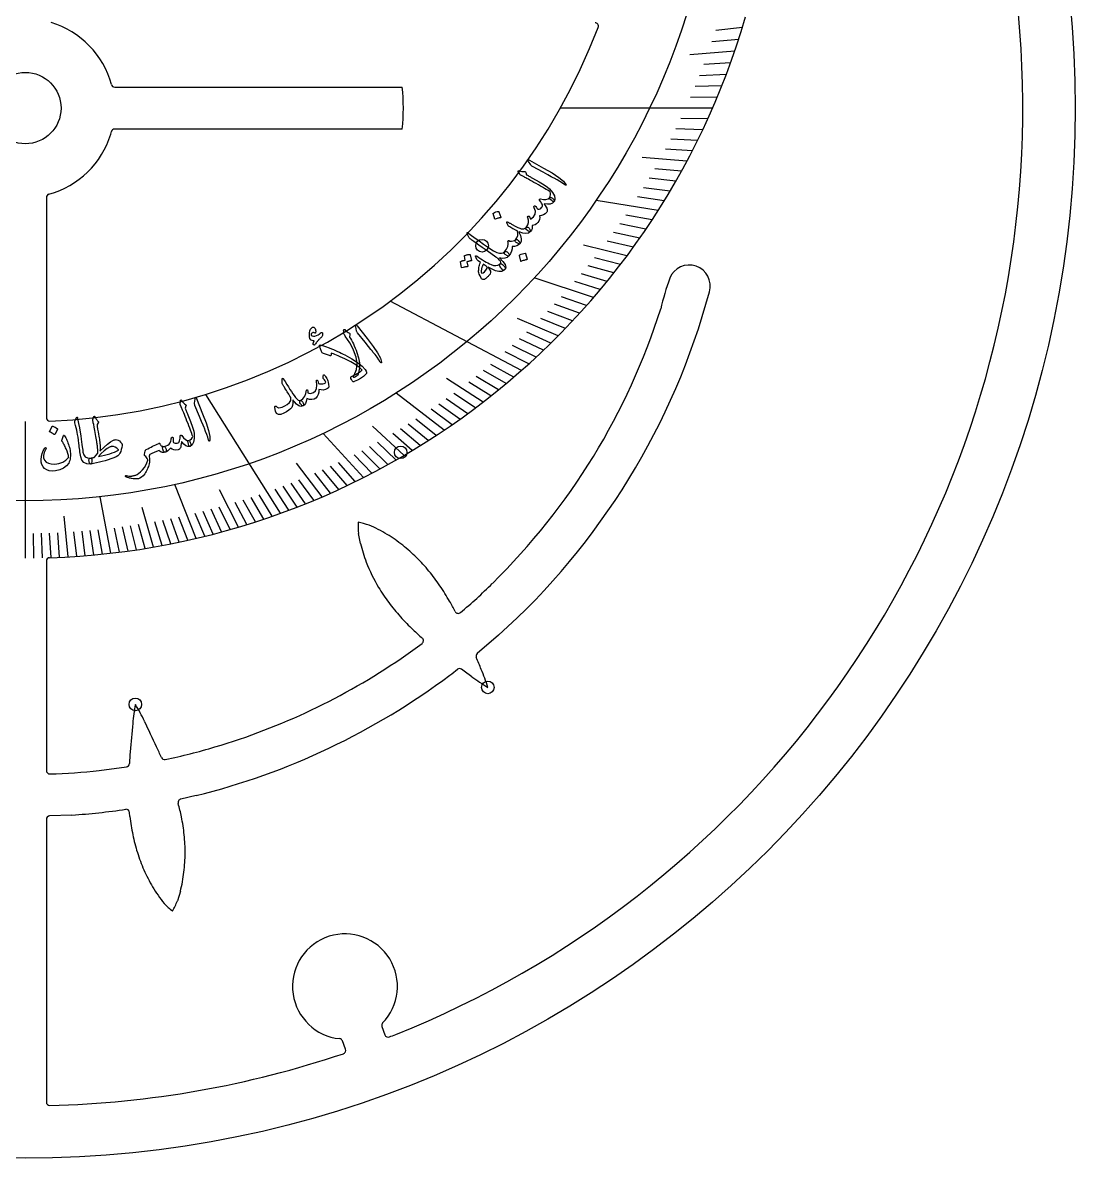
# Model space of a CAD drawing. Header units: millimetres. Extents: x -76 to 76, y -76 to 76.
# Drawn here: x -0.2 to 76.5, y -76.5 to 6.2 of the extents above; entities that cross this region are included whole.
import ezdxf

# ---------------------------------------------------------------- set-up
doc = ezdxf.new("R2010")
doc.units = ezdxf.units.MM
for name, color, linetype in [('CUT_INNER', 6, 'Continuous'), ('CUT_OUTER', 1, 'Continuous'), ('ENGRAVE', 7, 'Continuous'), ('ENGRAVE_FINE', 8, 'Continuous'), ('TEXT', 5, 'Continuous')]:
    doc.layers.add(name, color=color, linetype=linetype)

msp = doc.modelspace()

# ---------------------------------------------------------------- linework, layer by layer
at = {"layer": 'CUT_INNER'}
for points in [[(6.513, 1.53), (27.461, 1.53), (27.466, 1.53)], [(27.466, -1.53), (27.461, -1.53), (6.513, -1.53)], [(1.53, -6.513), (1.53, -22.548)], [(24.415, -31.72), (24.271, -30.998), (24.271, -30.993)], [(1.53, -33), (1.53, -48.252)], [(34.471, -38.405), (32.924, -39.734)], [(27.377, -40.09), (28.902, -38.998)], [(32.532, -41.421), (31.975, -41.014), (31.785, -40.874)], [(5.38, -48.247), (7.363, -47.981)], [(12.435, -50.085), (11.322, -50.336)], [(1.53, -51.816), (1.53, -72.403)], [(3.397, -51.494), (1.769, -51.566)], [(7.624, -51.615), (7.596, -51.301)], [(11.297, -57.046), (11.085, -57.751), (11.083, -57.756)], [(25.977, -66.898), (26.201, -67.513)], [(26.239, -66.41), (26.027, -66.644)], [(23.326, -68.56), (23.102, -67.946)]]:
    msp.add_lwpolyline(points, dxfattribs=at)
msp.add_circle((0, 0), 2.6, dxfattribs=at)
for centre, radius, start, end in [((0, 0), 72.675, 291.79733, 58.86626), ((0, 21.86), 54.639, 271.85753, 343.82911), ((0.001, 21.859), 44.693, 272.29438, 339.04999), ((0, 0.001), 6.502, 15.29992, 73.11322), ((41.506, 5.968), 0.25, 339.09585, 88.92619), ((6.513, 1.78), 0.25, 194.76562, 270), ((11.929, 0), 15.613, 354.37716, 5.62284), ((6.513, -1.78), 0.25, 90, 165.23438), ((0.001, 0), 6.502, 285.29992, 343.11322), ((2.478, -0.719), 3.923, 342.64907, 345.27467), ((1.78, -6.513), 0.25, 104.76562, 180), ((48.37, -12.961), 1.53, 343.84637, 158.33087), ((69.81, -20.357), 24.208, 160.80091, 166.30862), ((0, 0), 51.605, 311.90984, 344.96602), ((0, 0), 48.546, 314.49807, 342.46417), ((1.78, -22.548), 0.25, 180, 272.28516), ((34.047, -30.302), 9.801, 179.20504, 184.04236), ((22.431, -38.342), 8.375, 71.81685, 77.47813), ((21.385, -39.135), 9.485, 58.42188, 67.30335), ((20.278, -41.021), 11.672, 51.80342, 58.63863), ((35.151, -29.091), 11.053, 193.75877, 201.13998), ((20.016, -41.358), 12.098, 45.40304, 51.81332), ((1.78, -33), 0.25, 91.93471, 180), ((36.012, -28.77), 11.972, 201.08743, 210.86971), ((19.511, -41.864), 12.813, 39.41702, 45.38429), ((18.228, -42.911), 14.469, 34.12669, 39.39669), ((8.904, -9.473), 35.549, 309.89356, 314.96294), ((36.731, -28.344), 12.808, 210.85537, 216.82788), ((15.592, -44.693), 17.65, 29.77039, 34.11373), ((38.049, -27.35), 14.459, 216.84828, 222.12539), ((18.052, -43.426), 14.887, 26.97788, 30.23924), ((40.403, -25.216), 17.636, 222.13844, 226.48898), ((31.541, -36.558), 0.25, 207.30251, 310.67797), ((39.072, -26.781), 15.585, 226.07607, 229.35549), ((28.756, -38.795), 0.25, 305.59322, 48.96868), ((0, 0), 48.546, 286.53197, 304.32858), ((33.087, -39.923), 0.25, 130.67797, 202.67056), ((-63.052, -80.214), 103.991, 22.22161, 22.73808), ((0.001, -0.001), 51.604, 283.9435, 306.82551), ((21.676, -28.898), 15.482, 306.71283, 309.30155), ((31.637, -41.075), 0.25, 53.45973, 128.13559), ((22.525, -45.534), 11.657, 16.62268, 23.49808), ((39.583, -32.142), 11.654, 232.76876, 239.65268), ((19.444, -45.731), 11.657, 168.6563, 175.53207), ((-1.902, -49.56), 11.655, 24.80276, 31.68626), ((100.33, -54.166), 92.978, 174.23312, 175.50808), ((-70.137, -83.355), 87.796, 24.79226, 26.14252), ((36.163, -49.238), 28.622, 175.28297, 177.0147), ((-15.758, -58.386), 27.959, 23.34093, 25.07018), ((1.701, -6.234), 42.085, 281.64719, 286.72714), ((7.33, -47.733), 0.25, 277.62712, 356.84001), ((10.142, -47.209), 0.25, 203.49897, 282.71186), ((1.78, -48.252), 0.25, 180, 272.54237), ((0.705, -7.912), 40.604, 271.53283, 276.61115), ((11.377, -50.58), 0.25, 102.71186, 195.26726), ((0.61, -6.911), 44.67, 273.57691, 278.63128), ((7.347, -51.323), 0.25, 5.07173, 97.62712), ((-0.37, -53.959), 11.973, 11.24504, 16.06365), ((1.78, -51.816), 0.25, 92.54237, 180), ((22.009, -50.062), 14.469, 186.16059, 191.43059), ((-1.836, -54.339), 13.485, 5.95613, 11.6145), ((20.385, -50.386), 12.813, 191.45092, 197.41819), ((-0.723, -54.218), 12.365, 359.7152, 5.93477), ((19.702, -50.596), 12.098, 197.43694, 203.84722), ((-0.27, -54.218), 11.913, 353.11309, 359.70516), ((19.313, -50.771), 11.672, 203.83732, 210.67253), ((0.582, -54.333), 11.053, 345.79267, 353.17388), ((17.45, -51.917), 9.485, 210.45577, 219.33725), ((2.125, -53.781), 9.801, 331.23893, 336.07626), ((16.154, -52.127), 8.375, 223.85075, 229.51203), ((23.287, -63.979), 3.825, 320.53205, 264.25984), ((26.212, -66.812), 0.25, 137.8125, 200), ((22.867, -68.032), 0.25, 20, 81.5625), ((26.436, -67.428), 0.25, 200, 291.26953), ((11.726, -29.584), 40.852, 291.24124, 291.93441), ((23.091, -68.645), 0.25, 288.45703, 20), ((0.001, -0.006), 72.668, 271.40849, 288.59234), ((1.78, -72.403), 0.25, 180, 271.58203)]:
    msp.add_arc(centre, radius, start, end, dxfattribs=at)
at = {"layer": 'CUT_OUTER'}
msp.add_circle((0, 0), 76.5, dxfattribs=at)
at = {"layer": 'ENGRAVE'}
for points in [[(50.076, 0), (38.984, 0)], [(46.112, -7.452), (41.589, -6.721)], [(41.392, -13.807), (37.079, -12.369)], [(36.138, -19.122), (26.586, -14.067)], [(18.595, -29.518), (13.14, -20.859)], [(30.513, -23.465), (27.006, -20.768)], [(0, -32.779), (0, -22.834)], [(24.637, -26.909), (21.698, -23.699)], [(12.447, -31.343), (10.887, -27.414)], [(6.238, -32.422), (5.446, -28.308)]]:
    msp.add_lwpolyline(points, dxfattribs=at)
for centre, radius in [((0, 21.86), 50.463), ((33.277, -10.026), 0.459), ((27.348, -25.078), 0.459), ((33.695, -42.2), 0.459), ((8.015, -43.438), 0.459)]:
    msp.add_circle(centre, radius, dxfattribs=at)
at = {"layer": 'ENGRAVE_FINE'}
for points in [[(52.25, 5.88), (50.306, 5.661)], [(51.975, 5.007), (50.027, 4.819)], [(51.688, 4.144), (48.427, 3.883)], [(51.388, 3.293), (49.434, 3.168)], [(51.077, 2.453), (49.12, 2.359)], [(50.754, 1.624), (48.796, 1.562)], [(50.42, 0.807), (48.461, 0.775)], [(49.721, -0.795), (47.762, -0.764)], [(49.356, -1.58), (47.398, -1.517)], [(48.982, -2.353), (47.025, -2.259)], [(48.598, -3.115), (46.643, -2.989)], [(48.205, -3.865), (44.944, -3.604)], [(47.803, -4.605), (45.854, -4.417)], [(47.392, -5.333), (45.447, -5.114)], [(46.546, -6.756), (44.611, -6.476)], [(46.973, -6.05), (45.033, -5.8)], [(45.67, -8.136), (43.746, -7.793)], [(44.764, -9.471), (42.855, -9.068)], [(45.22, -8.809), (43.304, -8.436)], [(44.301, -10.123), (42.4, -9.688)], [(43.831, -10.764), (40.67, -9.987)], [(42.873, -12.013), (41, -11.488)], [(43.355, -11.394), (41.472, -10.899)], [(42.385, -12.621), (40.522, -12.067)], [(41.891, -13.22), (40.039, -12.635)], [(40.888, -14.384), (39.059, -13.741)], [(39.864, -15.508), (38.061, -14.806)], [(40.378, -14.951), (38.562, -14.279)], [(38.821, -16.59), (35.857, -15.324)], [(39.344, -16.054), (37.555, -15.324)], [(38.292, -17.116), (36.532, -16.33)], [(37.223, -18.139), (35.494, -17.296)], [(37.76, -17.633), (36.015, -16.818)], [(36.682, -18.635), (34.97, -17.765)], [(35.59, -19.599), (33.912, -18.674)], [(33.364, -21.41), (30.687, -19.693)], [(34.483, -20.523), (32.842, -19.546)], [(35.038, -20.066), (33.378, -19.115)], [(33.925, -20.972), (32.302, -19.968)], [(32.232, -22.26), (30.669, -21.18)], [(32.799, -21.84), (31.216, -20.785)], [(31.089, -23.073), (29.568, -21.944)], [(31.662, -22.671), (30.119, -21.567)], [(29.355, -24.224), (27.901, -23.024)], [(29.936, -23.849), (28.459, -22.672)], [(27.601, -25.296), (25.293, -23.18)], [(28.188, -24.947), (26.78, -23.701)], [(28.773, -24.59), (27.342, -23.367)], [(26.421, -25.967), (25.087, -24.655)], [(27.012, -25.635), (25.653, -24.346)], [(25.234, -26.604), (23.95, -25.251)], [(25.828, -26.289), (24.519, -24.957)], [(21.633, -28.314), (19.762, -25.866)], [(22.839, -27.777), (21.662, -26.346)], [(23.44, -27.496), (22.236, -26.084)], [(24.04, -27.207), (22.809, -25.814)], [(21.028, -28.571), (19.934, -27.085)], [(22.237, -28.05), (21.087, -26.6)], [(15.531, -30.525), (14.154, -27.819)], [(19.205, -29.293), (18.198, -27.757)], [(19.814, -29.06), (18.778, -27.541)], [(20.421, -28.82), (19.357, -27.317)], [(16.146, -30.339), (15.289, -28.729)], [(16.76, -30.145), (15.872, -28.549)], [(17.372, -29.944), (16.455, -28.362)], [(17.984, -29.735), (17.037, -28.168)], [(3.121, -32.69), (2.837, -29.718)], [(9.348, -31.974), (8.505, -29.091)], [(13.066, -31.194), (12.365, -29.522)], [(13.683, -31.038), (12.951, -29.378)], [(14.3, -30.875), (13.536, -29.226)], [(14.916, -30.704), (14.121, -29.068)], [(6.861, -32.347), (6.488, -30.589)], [(7.483, -32.264), (7.077, -30.513)], [(8.105, -32.175), (7.666, -30.43)], [(8.727, -32.078), (8.254, -30.341)], [(9.969, -31.862), (9.43, -30.141)], [(10.589, -31.743), (10.018, -30.031)], [(11.209, -31.617), (10.605, -29.914)], [(11.829, -31.484), (11.193, -29.79)], [(0.624, -32.776), (0.59, -30.986)], [(1.248, -32.765), (1.18, -30.976)], [(1.873, -32.747), (1.77, -30.959)], [(2.497, -32.722), (2.36, -30.936)], [(3.744, -32.651), (3.54, -30.87)], [(4.368, -32.604), (4.13, -30.828)], [(4.992, -32.551), (4.72, -30.778)], [(5.615, -32.49), (5.309, -30.722)]]:
    msp.add_lwpolyline(points, dxfattribs=at)
at = {"layer": 'TEXT'}
for points in [[(36.663, -3.89), (36.615, -3.803), (36.61, -3.756), (36.647, -3.749), (36.726, -3.783), (37.754, -4.369), (38.386, -4.729), (38.869, -5.045), (39.204, -5.322), (39.389, -5.559), (39.399, -5.585), (39.401, -5.604), (39.395, -5.616), (39.382, -5.619), (39.365, -5.618), (39.347, -5.613), (39.326, -5.603), (39.303, -5.589), (39.133, -5.469), (38.946, -5.351), (38.743, -5.233), (38.525, -5.115), (38.468, -5.083), (38.315, -4.999), (38.065, -4.862), (37.719, -4.672), (36.948, -4.254), (36.909, -4.229), (36.875, -4.202), (36.847, -4.174), (36.825, -4.144)], [(36.038, -4.838), (35.993, -4.767), (35.957, -4.71), (35.931, -4.669), (35.913, -4.643), (35.902, -4.626), (35.897, -4.609), (35.898, -4.595), (35.905, -4.581), (35.917, -4.569), (35.933, -4.563), (35.951, -4.563), (35.973, -4.569), (36.079, -4.6), (36.181, -4.618), (36.279, -4.624), (36.373, -4.618), (36.402, -4.618), (36.426, -4.629), (36.445, -4.652), (36.46, -4.687), (36.52, -4.856), (36.578, -4.89), (36.635, -4.923), (36.691, -4.956), (36.747, -4.987), (36.801, -5.018), (36.854, -5.048), (36.906, -5.078), (36.957, -5.107), (37.432, -5.372), (37.797, -5.588), (38.052, -5.755), (38.197, -5.874), (38.416, -6.147), (38.547, -6.391), (38.59, -6.606), (38.543, -6.792), (38.54, -6.796), (38.537, -6.8), (38.534, -6.804), (38.531, -6.808), (38.492, -6.815), (38.431, -6.793), (38.349, -6.741), (38.245, -6.661), (38.208, -6.628), (38.188, -6.596), (38.184, -6.564), (38.196, -6.534), (38.249, -6.42), (38.275, -6.311), (38.272, -6.207), (38.24, -6.108), (38.156, -6.052), (38.059, -5.99), (37.949, -5.923), (37.826, -5.85), (37.691, -5.772), (37.544, -5.688), (37.385, -5.599), (37.215, -5.505), (37.048, -5.41), (36.898, -5.326), (36.765, -5.251), (36.648, -5.186), (36.548, -5.131), (36.466, -5.085), (36.401, -5.048), (36.353, -5.02), (36.105, -4.894), (36.082, -4.878), (36.063, -4.864), (36.049, -4.851), (36.038, -4.838)], [(36.613, -8.001), (36.603, -7.973), (36.597, -7.947), (36.596, -7.924), (36.6, -7.903), (36.609, -7.886), (36.622, -7.875), (36.639, -7.868), (36.661, -7.866), (36.684, -7.871), (36.706, -7.885), (36.726, -7.908), (36.744, -7.939), (36.751, -7.958), (36.759, -7.976), (36.768, -7.995), (36.777, -8.013), (36.787, -8.032), (36.795, -8.052), (36.803, -8.072), (36.811, -8.094), (37.035, -7.926), (37.154, -7.731), (37.168, -7.508), (37.076, -7.261), (37.065, -7.233), (37.058, -7.208), (37.056, -7.186), (37.058, -7.167), (37.066, -7.15), (37.079, -7.137), (37.095, -7.129), (37.115, -7.126), (37.136, -7.129), (37.157, -7.139), (37.176, -7.156), (37.194, -7.181), (37.235, -7.245), (37.272, -7.294), (37.305, -7.33), (37.335, -7.353), (37.386, -7.372), (37.441, -7.37), (37.5, -7.347), (37.562, -7.303), (37.619, -7.246), (37.657, -7.189), (37.677, -7.131), (37.679, -7.074), (37.66, -7.008), (37.617, -6.926), (37.552, -6.828), (37.463, -6.714), (37.453, -6.7), (37.45, -6.683), (37.455, -6.665), (37.467, -6.645), (37.484, -6.627), (37.501, -6.616), (37.52, -6.612), (37.539, -6.615), (37.753, -6.659), (37.935, -6.66), (38.083, -6.616), (38.198, -6.53), (38.225, -6.514), (38.261, -6.511), (38.304, -6.521), (38.356, -6.543), (38.409, -6.572), (38.454, -6.603), (38.491, -6.635), (38.519, -6.67), (38.542, -6.707), (38.554, -6.739), (38.555, -6.766), (38.546, -6.788), (38.41, -6.92), (38.242, -6.995), (38.043, -7.011), (37.813, -6.969), (37.801, -6.967), (37.795, -6.969), (37.794, -6.976), (37.798, -6.989), (37.88, -7.107), (37.943, -7.209), (37.988, -7.295), (38.015, -7.363), (38.025, -7.423), (38.024, -7.479), (38.011, -7.532), (37.986, -7.582), (37.877, -7.704), (37.753, -7.788), (37.615, -7.832), (37.462, -7.837), (37.475, -7.976), (37.459, -8.107), (37.415, -8.229), (37.341, -8.342), (37.251, -8.434), (37.152, -8.499), (37.046, -8.536), (36.933, -8.545), (36.934, -8.672), (36.916, -8.787), (36.877, -8.889), (36.818, -8.978), (36.775, -8.997), (36.708, -8.983), (36.616, -8.936), (36.498, -8.856), (36.469, -8.825), (36.457, -8.788), (36.462, -8.746), (36.486, -8.7), (36.6, -8.509), (36.659, -8.329), (36.663, -8.16), (36.613, -8.001)], [(34.086, -7.681), (34.085, -7.672), (34.087, -7.664), (34.093, -7.655), (34.102, -7.646), (34.19, -7.603), (34.28, -7.569), (34.373, -7.545), (34.469, -7.529), (34.481, -7.53), (34.491, -7.534), (34.497, -7.541), (34.502, -7.551), (34.637, -7.955), (34.638, -7.967), (34.633, -7.976), (34.621, -7.983), (34.603, -7.987), (34.587, -7.991), (34.563, -7.997), (34.53, -8.006), (34.488, -8.017), (34.437, -8.031), (34.377, -8.049), (34.308, -8.07), (34.23, -8.094), (34.218, -8.096), (34.209, -8.095), (34.204, -8.09), (34.202, -8.082)], [(34.608, -11.584), (34.565, -11.508), (34.543, -11.447), (34.543, -11.399), (34.565, -11.365), (34.605, -11.329), (34.632, -11.296), (34.648, -11.266), (34.652, -11.239), (34.625, -11.16), (34.554, -11.068), (34.441, -10.965), (34.286, -10.849), (33.912, -10.59), (33.581, -10.358), (33.291, -10.153), (33.042, -9.977), (32.835, -9.829), (32.669, -9.709), (32.543, -9.619), (32.458, -9.557), (32.403, -9.514), (32.36, -9.476), (32.329, -9.443), (32.309, -9.414), (32.199, -9.167), (32.184, -9.1), (32.188, -9.062), (32.21, -9.055), (32.251, -9.078), (32.677, -9.397), (33.056, -9.675), (33.39, -9.913), (33.677, -10.111), (33.917, -10.27), (34.11, -10.391), (34.255, -10.475), (34.353, -10.52), (34.537, -10.57), (34.693, -10.579), (34.822, -10.548), (34.922, -10.475), (34.953, -10.453), (34.993, -10.445), (35.041, -10.454), (35.096, -10.478), (35.142, -10.506), (35.181, -10.54), (35.213, -10.581), (35.239, -10.629), (35.254, -10.674), (35.259, -10.713), (35.254, -10.744), (35.239, -10.769), (35.103, -10.878), (34.942, -10.937), (34.755, -10.947), (34.544, -10.907), (34.797, -11.164), (34.952, -11.388), (35.008, -11.579), (34.964, -11.735), (34.941, -11.765), (34.917, -11.787), (34.893, -11.801), (34.867, -11.807), (34.836, -11.807), (34.803, -11.796), (34.77, -11.774), (34.736, -11.742), (34.719, -11.722), (34.702, -11.702), (34.685, -11.683), (34.668, -11.663), (34.652, -11.644), (34.637, -11.624), (34.622, -11.604), (34.608, -11.584)], [(35.201, -8.591), (35.185, -8.576), (35.168, -8.549), (35.148, -8.512), (35.126, -8.463), (35.107, -8.415), (35.092, -8.376), (35.081, -8.346), (35.074, -8.325), (35.077, -8.298), (35.091, -8.286), (35.117, -8.289), (35.154, -8.306), (35.178, -8.319), (35.206, -8.335), (35.24, -8.352), (35.278, -8.372), (35.321, -8.394), (35.367, -8.419), (35.417, -8.447), (35.47, -8.477), (35.698, -8.597), (35.883, -8.689), (36.026, -8.754), (36.126, -8.79), (36.229, -8.804), (36.323, -8.794), (36.408, -8.759), (36.486, -8.7), (36.507, -8.682), (36.531, -8.671), (36.557, -8.667), (36.586, -8.669), (36.618, -8.679), (36.648, -8.696), (36.677, -8.721), (36.703, -8.754), (36.766, -8.836), (36.806, -8.901), (36.823, -8.948), (36.818, -8.978), (36.66, -9.1), (36.468, -9.148), (36.239, -9.123), (35.977, -9.025), (35.967, -9.022), (35.961, -9.022), (35.96, -9.026), (35.963, -9.033), (36.08, -9.288), (36.132, -9.515), (36.117, -9.714), (36.038, -9.885), (36.023, -9.899), (36.004, -9.906), (35.98, -9.904), (35.953, -9.895), (35.917, -9.877), (35.873, -9.852), (35.821, -9.821), (35.761, -9.784), (35.709, -9.741), (35.684, -9.696), (35.685, -9.649), (35.713, -9.599), (35.818, -9.443), (35.879, -9.287), (35.894, -9.133), (35.864, -8.979), (35.853, -8.967), (35.826, -8.949), (35.782, -8.925), (35.721, -8.894), (35.683, -8.875), (35.638, -8.85), (35.584, -8.82), (35.523, -8.784), (35.454, -8.743), (35.378, -8.697), (35.293, -8.646), (35.201, -8.591)], [(35.713, -9.599), (35.748, -9.578), (35.776, -9.565), (35.798, -9.561), (35.814, -9.565), (35.832, -9.576), (35.853, -9.593), (35.876, -9.614), (35.901, -9.641), (35.975, -9.731), (36.023, -9.802), (36.044, -9.853), (36.038, -9.885), (35.937, -9.972), (35.808, -10.035), (35.651, -10.072), (35.468, -10.084), (35.471, -10.256), (35.433, -10.429), (35.355, -10.601), (35.236, -10.773), (35.218, -10.786), (35.195, -10.79), (35.169, -10.785), (35.14, -10.771), (34.965, -10.662), (34.946, -10.649), (34.929, -10.632), (34.915, -10.608), (34.904, -10.579), (34.9, -10.552), (34.9, -10.527), (34.906, -10.502), (34.918, -10.479), (35.058, -10.274), (35.146, -10.081), (35.182, -9.902), (35.167, -9.735), (35.163, -9.714), (35.165, -9.694), (35.171, -9.676), (35.183, -9.659), (35.198, -9.647), (35.213, -9.642), (35.228, -9.645), (35.244, -9.656), (35.258, -9.667), (35.271, -9.676), (35.283, -9.683), (35.294, -9.687), (35.42, -9.691), (35.533, -9.678), (35.63, -9.647), (35.713, -9.599)], [(31.986, -10.783), (31.986, -10.774), (31.989, -10.766), (31.996, -10.758), (32.006, -10.75), (32.051, -10.73), (32.096, -10.713), (32.142, -10.698), (32.188, -10.685), (32.234, -10.675), (32.282, -10.666), (32.331, -10.66), (32.381, -10.657), (32.393, -10.659), (32.403, -10.664), (32.41, -10.672), (32.414, -10.684), (32.511, -11.103), (32.51, -11.111), (32.504, -11.117), (32.492, -11.122), (32.474, -11.126), (32.461, -11.127), (32.44, -11.13), (32.413, -11.135), (32.378, -11.143), (32.337, -11.152), (32.287, -11.164), (32.23, -11.178), (32.164, -11.194), (32.233, -11.522), (32.233, -11.534), (32.227, -11.543), (32.214, -11.549), (32.196, -11.552), (32.179, -11.554), (32.154, -11.558), (32.12, -11.564), (32.077, -11.572), (32.025, -11.582), (31.963, -11.595), (31.892, -11.61), (31.81, -11.628), (31.8, -11.627), (31.793, -11.624), (31.788, -11.619), (31.787, -11.61), (31.711, -11.197), (31.711, -11.189), (31.714, -11.18), (31.721, -11.172), (31.731, -11.164), (31.768, -11.146), (31.806, -11.131), (31.845, -11.118), (31.884, -11.107), (31.924, -11.098), (31.963, -11.091), (32.003, -11.086), (32.044, -11.083)], [(33.938, -11.396), (34.121, -11.459), (34.287, -11.474), (34.435, -11.443), (34.565, -11.365), (34.602, -11.345), (34.644, -11.342), (34.693, -11.355), (34.747, -11.384), (34.773, -11.403), (34.798, -11.423), (34.823, -11.444), (34.847, -11.467), (34.871, -11.491), (34.893, -11.517), (34.913, -11.545), (34.931, -11.574), (34.958, -11.626), (34.973, -11.669), (34.976, -11.704), (34.967, -11.732), (34.91, -11.791), (34.844, -11.838), (34.77, -11.873), (34.688, -11.895), (34.488, -11.898), (34.262, -11.847), (34.01, -11.743), (33.73, -11.586), (33.827, -11.749), (33.884, -11.883), (33.901, -11.988), (33.879, -12.064), (33.857, -12.096), (33.832, -12.128), (33.806, -12.16), (33.776, -12.194), (33.744, -12.228), (33.71, -12.263), (33.672, -12.299), (33.632, -12.336), (33.555, -12.402), (33.492, -12.45), (33.444, -12.478), (33.409, -12.487), (33.337, -12.486), (33.278, -12.47), (33.233, -12.439), (33.202, -12.393), (33.127, -12.227), (33.074, -12.095), (33.041, -11.996), (33.029, -11.93), (33.027, -11.855), (33.031, -11.777), (33.039, -11.695), (33.052, -11.61), (33.071, -11.522), (33.094, -11.431), (33.122, -11.335), (33.154, -11.237), (32.998, -11.121), (32.98, -11.107), (32.964, -11.093), (32.949, -11.08), (32.935, -11.069), (32.923, -11.058), (32.914, -11.047), (32.907, -11.037), (32.903, -11.026), (32.809, -10.799), (32.802, -10.765), (32.816, -10.751), (32.854, -10.76), (32.914, -10.79), (33.051, -10.887), (33.185, -10.977), (33.318, -11.062), (33.447, -11.14), (33.575, -11.212), (33.699, -11.279), (33.82, -11.34), (33.938, -11.396)], [(36.003, -10.733), (36.003, -10.725), (36.006, -10.716), (36.013, -10.707), (36.023, -10.697), (36.115, -10.651), (36.211, -10.615), (36.308, -10.588), (36.409, -10.57), (36.421, -10.57), (36.43, -10.574), (36.437, -10.581), (36.441, -10.592), (36.556, -11.011), (36.557, -11.023), (36.551, -11.033), (36.538, -11.04), (36.519, -11.045), (36.503, -11.049), (36.477, -11.056), (36.442, -11.066), (36.399, -11.078), (36.346, -11.094), (36.283, -11.113), (36.21, -11.136), (36.127, -11.162), (36.115, -11.165), (36.106, -11.164), (36.101, -11.159), (36.099, -11.15)], [(33.365, -11.38), (33.349, -11.411), (33.331, -11.445), (33.315, -11.479), (33.297, -11.516), (33.281, -11.555), (33.267, -11.596), (33.254, -11.64), (33.242, -11.686), (33.232, -11.732), (33.224, -11.777), (33.219, -11.822), (33.217, -11.867), (33.218, -11.911), (33.223, -11.954), (33.231, -11.996), (33.242, -12.037), (33.356, -11.995), (33.461, -11.919), (33.556, -11.807), (33.642, -11.662), (33.647, -11.631), (33.639, -11.598), (33.618, -11.562), (33.584, -11.522)], [(21.614, -16.657), (21.568, -16.695), (21.526, -16.732), (21.487, -16.765), (21.452, -16.797), (21.42, -16.825), (21.393, -16.851), (21.369, -16.875), (21.35, -16.897), (21.331, -16.92), (21.308, -16.948), (21.282, -16.981), (21.252, -17.019), (21.218, -17.063), (21.181, -17.112), (21.141, -17.167), (21.097, -17.227), (21.077, -17.248), (21.056, -17.259), (21.035, -17.26), (21.012, -17.251), (20.981, -17.213), (20.978, -17.153), (21.003, -17.068), (21.055, -16.959), (20.968, -16.955), (20.895, -16.939), (20.837, -16.911), (20.793, -16.871), (20.739, -16.78), (20.706, -16.668), (20.693, -16.534), (20.7, -16.38), (20.727, -16.23), (20.773, -16.112), (20.838, -16.024), (20.923, -15.967), (20.981, -15.953), (21.031, -15.963), (21.073, -15.996), (21.107, -16.052), (21.133, -16.12), (21.151, -16.185), (21.159, -16.248), (21.159, -16.31), (21.151, -16.357), (21.134, -16.385), (21.11, -16.394), (21.077, -16.383), (21.035, -16.362), (20.994, -16.353), (20.954, -16.354), (20.916, -16.367), (20.879, -16.387), (20.851, -16.413), (20.832, -16.445), (20.822, -16.483), (20.821, -16.524), (20.832, -16.555), (20.853, -16.578), (20.886, -16.591), (20.99, -16.61), (21.102, -16.604), (21.221, -16.574), (21.347, -16.519), (21.357, -16.513), (21.368, -16.505), (21.38, -16.496), (21.392, -16.486), (21.406, -16.474), (21.42, -16.461), (21.436, -16.447), (21.452, -16.433), (21.471, -16.417), (21.487, -16.403), (21.502, -16.39), (21.515, -16.378), (21.526, -16.369), (21.536, -16.36), (21.546, -16.353), (21.554, -16.348), (21.571, -16.341), (21.587, -16.339), (21.603, -16.342), (21.617, -16.351), (21.629, -16.361), (21.638, -16.371), (21.644, -16.383), (21.647, -16.395), (21.652, -16.492), (21.648, -16.568), (21.636, -16.623), (21.614, -16.657)], [(24.276, -19.277), (24.242, -19.371), (24.193, -19.453), (24.13, -19.523), (24.052, -19.581), (24.002, -19.607), (23.963, -19.619), (23.935, -19.618), (23.918, -19.603), (23.91, -19.576), (23.915, -19.541), (23.932, -19.497), (23.961, -19.445), (24.133, -19.042), (24.181, -18.605), (24.107, -18.135), (23.913, -17.633), (23.779, -17.369), (23.634, -17.111), (23.479, -16.861), (23.314, -16.617), (23.266, -16.547), (23.232, -16.488), (23.211, -16.442), (23.204, -16.409), (23.201, -16.359), (23.199, -16.316), (23.197, -16.277), (23.195, -16.245), (23.193, -16.218), (23.192, -16.196), (23.191, -16.18), (23.191, -16.169), (23.194, -16.152), (23.2, -16.139), (23.207, -16.13), (23.217, -16.124), (23.232, -16.122), (23.245, -16.122), (23.257, -16.127), (23.266, -16.134), (23.361, -16.225), (23.444, -16.294), (23.514, -16.343), (23.572, -16.37), (23.614, -16.388), (23.641, -16.415), (23.654, -16.448), (23.651, -16.49), (23.614, -16.677), (23.688, -16.793), (23.76, -16.916), (23.831, -17.045), (23.899, -17.182), (23.967, -17.326), (24.034, -17.477), (24.1, -17.636), (24.164, -17.801), (24.284, -18.191), (24.343, -18.567), (24.34, -18.929), (24.276, -19.277)], [(24.072, -15.926), (24.061, -15.827), (24.073, -15.782), (24.11, -15.79), (24.171, -15.851), (24.898, -16.785), (25.344, -17.358), (25.67, -17.836), (25.874, -18.219), (25.955, -18.508), (25.954, -18.537), (25.949, -18.555), (25.939, -18.564), (25.925, -18.562), (25.91, -18.554), (25.895, -18.542), (25.88, -18.525), (25.864, -18.503), (25.752, -18.328), (25.625, -18.147), (25.482, -17.961), (25.325, -17.769), (25.285, -17.718), (25.176, -17.581), (24.997, -17.359), (24.75, -17.051), (24.196, -16.371), (24.17, -16.333), (24.149, -16.296), (24.134, -16.259), (24.124, -16.223)], [(23.764, -19.542), (23.916, -19.471), (24.053, -19.403), (24.173, -19.339), (24.277, -19.279), (24.365, -19.224), (24.439, -19.172), (24.497, -19.124), (24.539, -19.081), (24.354, -18.89), (24.08, -18.692), (23.718, -18.484), (23.271, -18.265), (23.102, -18.187), (22.946, -18.116), (22.802, -18.052), (22.672, -17.996), (22.554, -17.948), (22.449, -17.907), (22.358, -17.875), (22.279, -17.851), (22.279, -17.994), (22.26, -18.021), (22.236, -18.037), (22.207, -18.04), (22.172, -18.032), (21.72, -17.874), (21.673, -17.851), (21.635, -17.82), (21.604, -17.782), (21.581, -17.736), (21.437, -17.338), (21.428, -17.309), (21.425, -17.287), (21.43, -17.27), (21.44, -17.259), (21.515, -17.254), (21.656, -17.287), (21.866, -17.359), (22.144, -17.468), (22.299, -17.532), (22.451, -17.595), (22.599, -17.659), (22.744, -17.722), (22.885, -17.786), (23.022, -17.85), (23.155, -17.914), (23.285, -17.979), (23.792, -18.254), (24.209, -18.523), (24.534, -18.789), (24.766, -19.052), (24.826, -19.157), (24.852, -19.248), (24.846, -19.327), (24.806, -19.393), (24.628, -19.552), (24.427, -19.694), (24.203, -19.818), (23.956, -19.925), (23.933, -19.934), (23.912, -19.938), (23.894, -19.937), (23.879, -19.93), (23.803, -19.86), (23.752, -19.783), (23.726, -19.701), (23.726, -19.613), (23.732, -19.584), (23.739, -19.563), (23.75, -19.549), (23.764, -19.542)], [(20.038, -21.309), (20.078, -21.309), (20.114, -21.321), (20.148, -21.345), (20.18, -21.381), (20.211, -21.428), (20.236, -21.477), (20.254, -21.526), (20.265, -21.575), (20.267, -21.62), (20.261, -21.656), (20.245, -21.683), (20.221, -21.701), (20.071, -21.727), (19.919, -21.686), (19.764, -21.579), (19.608, -21.406), (19.584, -21.375), (19.563, -21.348), (19.545, -21.325), (19.531, -21.306), (19.519, -21.291), (19.511, -21.281), (19.506, -21.275), (19.505, -21.273), (19.492, -21.263), (19.484, -21.262), (19.48, -21.271), (19.48, -21.289), (19.481, -21.491), (19.456, -21.661), (19.406, -21.799), (19.329, -21.904), (19.201, -22.016), (19.038, -22.121), (18.841, -22.219), (18.61, -22.309), (18.438, -22.327), (18.308, -22.249), (18.22, -22.076), (18.173, -21.809), (18.174, -21.774), (18.18, -21.746), (18.192, -21.724), (18.21, -21.71), (18.232, -21.703), (18.253, -21.706), (18.275, -21.719), (18.297, -21.741), (18.344, -21.789), (18.39, -21.821), (18.435, -21.837), (18.479, -21.837), (18.704, -21.779), (18.905, -21.696), (19.083, -21.588), (19.237, -21.456), (19.296, -21.381), (19.335, -21.299), (19.354, -21.208), (19.352, -21.109), (19.332, -21.071), (19.28, -20.985), (19.196, -20.85), (19.08, -20.667), (19.018, -20.569), (18.963, -20.48), (18.914, -20.401), (18.872, -20.331), (18.835, -20.271), (18.805, -20.221), (18.781, -20.183), (18.762, -20.155), (18.738, -20.112), (18.721, -20.071), (18.711, -20.034), (18.709, -20), (18.709, -19.957), (18.709, -19.916), (18.71, -19.879), (18.71, -19.844), (18.71, -19.812), (18.71, -19.784), (18.709, -19.759), (18.708, -19.737), (18.709, -19.718), (18.714, -19.704), (18.723, -19.694), (18.737, -19.687), (18.755, -19.686), (18.77, -19.69), (18.784, -19.7), (18.795, -19.714), (18.922, -19.926), (19.045, -20.126), (19.164, -20.314), (19.279, -20.49), (19.389, -20.654), (19.494, -20.805), (19.594, -20.945), (19.689, -21.072), (19.787, -21.187), (19.878, -21.265), (19.962, -21.305), (20.038, -21.309)], [(21.714, -19.433), (21.72, -19.422), (21.732, -19.419), (21.75, -19.423), (21.774, -19.434), (21.806, -19.459), (21.842, -19.499), (21.881, -19.555), (21.924, -19.627), (21.97, -19.71), (22.009, -19.795), (22.04, -19.88), (22.065, -19.966), (22.097, -20.142), (22.101, -20.279), (22.077, -20.376), (22.025, -20.433), (21.868, -20.503), (21.707, -20.536), (21.542, -20.532), (21.373, -20.491), (21.372, -20.691), (21.337, -20.863), (21.269, -21.009), (21.167, -21.126), (21.038, -21.204), (20.885, -21.237), (20.709, -21.225), (20.509, -21.167), (20.464, -21.363), (20.4, -21.518), (20.319, -21.631), (20.221, -21.701), (20.194, -21.7), (20.156, -21.673), (20.109, -21.622), (20.052, -21.546), (20.007, -21.466), (19.99, -21.4), (20, -21.348), (20.038, -21.309), (20.22, -21.168), (20.355, -20.996), (20.444, -20.793), (20.486, -20.559), (20.488, -20.546), (20.492, -20.536), (20.498, -20.528), (20.506, -20.523), (20.517, -20.519), (20.527, -20.518), (20.538, -20.519), (20.549, -20.523), (20.564, -20.545), (20.574, -20.589), (20.578, -20.656), (20.576, -20.745), (20.651, -20.778), (20.745, -20.782), (20.86, -20.759), (20.994, -20.708), (21.136, -20.596), (21.221, -20.418), (21.247, -20.176), (21.215, -19.87), (21.213, -19.855), (21.214, -19.842), (21.218, -19.833), (21.225, -19.827), (21.238, -19.822), (21.25, -19.82), (21.261, -19.821), (21.272, -19.825), (21.283, -19.833), (21.291, -19.842), (21.298, -19.852), (21.302, -19.863), (21.352, -20.065), (21.424, -20.084), (21.505, -20.092), (21.592, -20.09), (21.687, -20.077), (21.775, -20.055), (21.837, -20.027), (21.872, -19.996), (21.882, -19.959), (21.869, -19.918), (21.837, -19.866), (21.785, -19.804), (21.714, -19.732), (21.706, -19.706), (21.703, -19.647), (21.706, -19.556), (21.714, -19.433)], [(11.28, -21.548), (11.29, -21.465), (11.298, -21.398), (11.303, -21.349), (11.305, -21.318), (11.308, -21.298), (11.314, -21.282), (11.324, -21.271), (11.338, -21.265), (11.355, -21.263), (11.371, -21.268), (11.385, -21.28), (11.399, -21.298), (11.462, -21.388), (11.53, -21.466), (11.602, -21.533), (11.679, -21.587), (11.702, -21.605), (11.713, -21.629), (11.714, -21.659), (11.704, -21.695), (11.644, -21.865), (11.668, -21.928), (11.692, -21.99), (11.715, -22.05), (11.738, -22.109), (11.761, -22.167), (11.783, -22.224), (11.805, -22.28), (11.827, -22.335), (12.03, -22.839), (12.178, -23.237), (12.272, -23.527), (12.31, -23.71), (12.31, -24.06), (12.258, -24.332), (12.156, -24.526), (12.003, -24.642), (11.998, -24.643), (11.993, -24.644), (11.989, -24.645), (11.984, -24.647), (11.949, -24.628), (11.915, -24.572), (11.883, -24.481), (11.853, -24.352), (11.845, -24.304), (11.85, -24.266), (11.866, -24.239), (11.895, -24.222), (12.008, -24.168), (12.096, -24.099), (12.159, -24.016), (12.196, -23.919), (12.166, -23.823), (12.13, -23.714), (12.086, -23.593), (12.036, -23.459), (11.98, -23.313), (11.918, -23.156), (11.851, -22.986), (11.777, -22.806), (11.707, -22.628), (11.644, -22.468), (11.587, -22.326), (11.537, -22.202), (11.494, -22.097), (11.458, -22.009), (11.431, -21.939), (11.411, -21.887), (11.297, -21.633), (11.289, -21.607), (11.284, -21.585), (11.281, -21.565), (11.28, -21.548)], [(12.362, -21.202), (12.38, -21.105), (12.405, -21.065), (12.438, -21.083), (12.478, -21.159), (12.91, -22.261), (13.176, -22.937), (13.353, -23.488), (13.44, -23.913), (13.435, -24.213), (13.427, -24.24), (13.416, -24.256), (13.405, -24.262), (13.392, -24.256), (13.38, -24.245), (13.369, -24.229), (13.359, -24.208), (13.35, -24.183), (13.292, -23.983), (13.221, -23.773), (13.138, -23.554), (13.042, -23.325), (13.018, -23.265), (12.951, -23.103), (12.843, -22.84), (12.693, -22.474), (12.356, -21.665), (12.341, -21.621), (12.331, -21.579), (12.327, -21.54), (12.329, -21.502)], [(3.736, -22.544), (3.743, -22.529), (3.751, -22.519), (3.758, -22.513), (3.765, -22.513), (3.776, -22.518), (3.788, -22.536), (3.799, -22.567), (3.81, -22.61), (3.878, -22.965), (3.938, -23.294), (3.989, -23.596), (4.031, -23.871), (4.063, -24.107), (4.092, -24.319), (4.119, -24.506), (4.142, -24.668), (4.162, -24.806), (4.178, -24.92), (4.191, -25.009), (4.2, -25.074), (4.26, -25.265), (4.367, -25.399), (4.523, -25.477), (4.725, -25.498), (4.782, -25.506), (4.821, -25.536), (4.842, -25.587), (4.845, -25.66), (4.833, -25.775), (4.817, -25.858), (4.795, -25.91), (4.768, -25.928), (4.482, -25.919), (4.265, -25.829), (4.116, -25.658), (4.035, -25.407), (4.015, -25.285), (3.997, -25.163), (3.979, -25.041), (3.962, -24.918), (3.946, -24.795), (3.93, -24.672), (3.914, -24.548), (3.899, -24.424), (3.87, -24.187), (3.84, -23.974), (3.808, -23.785), (3.775, -23.62), (3.739, -23.462), (3.699, -23.294), (3.655, -23.115), (3.607, -22.927), (3.6, -22.892), (3.598, -22.861), (3.602, -22.832), (3.611, -22.806)], [(4.996, -22.478), (5.006, -22.465), (5.014, -22.456), (5.022, -22.451), (5.03, -22.45), (5.039, -22.453), (5.048, -22.46), (5.057, -22.471), (5.066, -22.485), (5.102, -22.546), (5.136, -22.603), (5.169, -22.655), (5.199, -22.702), (5.228, -22.744), (5.255, -22.78), (5.281, -22.811), (5.305, -22.835), (5.323, -22.855), (5.331, -22.878), (5.329, -22.903), (5.316, -22.93), (5.239, -23.061), (5.229, -23.083), (5.224, -23.107), (5.224, -23.134), (5.227, -23.164), (5.269, -23.388), (5.304, -23.585), (5.335, -23.755), (5.36, -23.899), (5.38, -24.017), (5.395, -24.108), (5.406, -24.174), (5.411, -24.213), (5.424, -24.33), (5.434, -24.441), (5.441, -24.546), (5.445, -24.645), (5.447, -24.739), (5.446, -24.827), (5.444, -24.909), (5.439, -24.985), (5.733, -24.698), (5.988, -24.472), (6.205, -24.307), (6.385, -24.205), (6.468, -24.173), (6.542, -24.154), (6.61, -24.148), (6.671, -24.155), (6.76, -24.186), (6.848, -24.243), (6.937, -24.325), (7.025, -24.433), (7.04, -24.459), (7.05, -24.491), (7.053, -24.528), (7.051, -24.57), (7.026, -24.724), (6.99, -24.871), (6.945, -25.013), (6.888, -25.149), (6.827, -25.24), (6.735, -25.324), (6.61, -25.402), (6.453, -25.473), (6.24, -25.55), (6.027, -25.622), (5.815, -25.688), (5.604, -25.748), (5.393, -25.803), (5.184, -25.851), (4.975, -25.893), (4.768, -25.928), (4.744, -25.924), (4.721, -25.907), (4.698, -25.876), (4.675, -25.831), (4.654, -25.776), (4.64, -25.722), (4.634, -25.669), (4.635, -25.618), (4.644, -25.572), (4.662, -25.537), (4.689, -25.512), (4.725, -25.498), (4.775, -25.49), (4.821, -25.482), (4.864, -25.474), (4.905, -25.465), (4.943, -25.456), (4.979, -25.449), (5.011, -25.442), (5.041, -25.436), (5.283, -25.148), (5.284, -25.137), (5.285, -25.122), (5.285, -25.104), (5.285, -25.082), (5.285, -25.058), (5.284, -25.03), (5.283, -24.999), (5.281, -24.964), (5.279, -24.927), (5.276, -24.887), (5.272, -24.844), (5.268, -24.799), (5.262, -24.751), (5.257, -24.701), (5.251, -24.649), (5.245, -24.596), (5.237, -24.535), (5.227, -24.462), (5.215, -24.377), (5.2, -24.281), (5.182, -24.173), (5.162, -24.055), (5.14, -23.926), (5.116, -23.787), (5.061, -23.477), (5.015, -23.233), (4.979, -23.053), (4.951, -22.939), (4.931, -22.865), (4.917, -22.809), (4.909, -22.771), (4.907, -22.75), (4.917, -22.709), (4.926, -22.67), (4.937, -22.634), (4.948, -22.6), (4.96, -22.568), (4.971, -22.537), (4.984, -22.507), (4.996, -22.478)], [(2.856, -23.863), (2.901, -23.942), (2.944, -24.024), (2.987, -24.11), (3.029, -24.199), (3.069, -24.293), (3.107, -24.392), (3.144, -24.495), (3.179, -24.604), (3.21, -24.712), (3.236, -24.82), (3.256, -24.927), (3.271, -25.034), (3.28, -25.141), (3.285, -25.247), (3.283, -25.354), (3.276, -25.461), (3.26, -25.573), (3.235, -25.678), (3.201, -25.775), (3.158, -25.864), (3.002, -26.07), (2.789, -26.233), (2.518, -26.351), (2.191, -26.424), (1.952, -26.44), (1.741, -26.417), (1.559, -26.356), (1.406, -26.256), (1.289, -26.125), (1.208, -25.97), (1.161, -25.791), (1.149, -25.589), (1.171, -25.374), (1.224, -25.166), (1.307, -24.966), (1.42, -24.773), (1.438, -24.751), (1.455, -24.738), (1.473, -24.735), (1.49, -24.742), (1.506, -24.756), (1.512, -24.777), (1.506, -24.804), (1.488, -24.838), (1.377, -25.08), (1.325, -25.297), (1.331, -25.488), (1.398, -25.654), (1.515, -25.786), (1.679, -25.877), (1.889, -25.926), (2.144, -25.935), (2.45, -25.89), (2.72, -25.796), (2.951, -25.652), (3.145, -25.46), (3.149, -25.453), (3.151, -25.444), (3.152, -25.431), (3.152, -25.416), (3.137, -25.296), (3.102, -25.158), (3.048, -25.001), (2.974, -24.825), (2.933, -24.737), (2.894, -24.654), (2.857, -24.579), (2.821, -24.509), (2.786, -24.446), (2.753, -24.39), (2.721, -24.34), (2.69, -24.297), (2.675, -24.275), (2.666, -24.254), (2.663, -24.235), (2.666, -24.217), (2.785, -23.853), (2.797, -23.832), (2.813, -23.826), (2.833, -23.837), (2.856, -23.863)], [(1.961, -23.188), (1.966, -23.182), (1.974, -23.178), (1.984, -23.176), (1.997, -23.177), (2.088, -23.21), (2.175, -23.253), (2.257, -23.303), (2.334, -23.363), (2.342, -23.372), (2.345, -23.381), (2.345, -23.391), (2.341, -23.401), (2.141, -23.777), (2.133, -23.786), (2.123, -23.789), (2.109, -23.785), (2.094, -23.774), (2.08, -23.765), (2.059, -23.752), (2.03, -23.734), (1.993, -23.711), (1.948, -23.684), (1.894, -23.653), (1.831, -23.617), (1.759, -23.577), (1.75, -23.57), (1.745, -23.563), (1.745, -23.555), (1.749, -23.548)], [(10.098, -24.649), (10.261, -24.604), (10.391, -24.545), (10.49, -24.474), (10.557, -24.389), (10.583, -24.329), (10.604, -24.256), (10.62, -24.17), (10.633, -24.071), (10.639, -24.041), (10.647, -24.017), (10.659, -23.999), (10.673, -23.987), (10.691, -23.979), (10.71, -23.976), (10.726, -23.98), (10.742, -23.991), (10.758, -24.008), (10.769, -24.029), (10.774, -24.054), (10.774, -24.082), (10.766, -24.157), (10.764, -24.219), (10.767, -24.268), (10.776, -24.304), (10.804, -24.352), (10.847, -24.385), (10.906, -24.404), (10.98, -24.409), (11.059, -24.401), (11.123, -24.382), (11.173, -24.354), (11.207, -24.315), (11.237, -24.247), (11.257, -24.153), (11.269, -24.034), (11.272, -23.888), (11.273, -23.87), (11.282, -23.856), (11.299, -23.844), (11.323, -23.836), (11.347, -23.832), (11.368, -23.835), (11.384, -23.843), (11.398, -23.857), (11.531, -24.027), (11.659, -24.145), (11.782, -24.209), (11.899, -24.221), (11.927, -24.226), (11.956, -24.249), (11.986, -24.29), (12.018, -24.349), (12.038, -24.398), (12.051, -24.447), (12.058, -24.495), (12.058, -24.543), (12.054, -24.581), (12.044, -24.61), (12.029, -24.63), (12.008, -24.64), (11.848, -24.651), (11.691, -24.598), (11.538, -24.483), (11.39, -24.305), (11.382, -24.296), (11.376, -24.294), (11.37, -24.299), (11.366, -24.311), (11.356, -24.451), (11.34, -24.569), (11.32, -24.665), (11.295, -24.739), (11.265, -24.793), (11.229, -24.836), (11.185, -24.869), (11.135, -24.892), (10.976, -24.919), (10.829, -24.906), (10.694, -24.853), (10.572, -24.761), (10.483, -24.876), (10.39, -24.967), (10.292, -25.032), (10.19, -25.072), (10.162, -25.072), (10.133, -25.058), (10.105, -25.03), (10.077, -24.988), (10.015, -24.855), (9.998, -24.755), (10.026, -24.686), (10.098, -24.649)], [(6.279, -24.657), (6.255, -24.661), (6.231, -24.667), (6.206, -24.674), (6.181, -24.684), (5.959, -24.807), (5.744, -24.964), (5.536, -25.157), (5.334, -25.384), (5.557, -25.338), (5.768, -25.287), (5.967, -25.234), (6.154, -25.178), (6.328, -25.119), (6.49, -25.056), (6.64, -24.991), (6.777, -24.922), (6.79, -24.914), (6.796, -24.906), (6.795, -24.897), (6.787, -24.887), (6.666, -24.776), (6.541, -24.701), (6.412, -24.661), (6.279, -24.657)], [(10.2, -25.07), (10.124, -25.083), (10.054, -25.088), (9.991, -25.085), (9.935, -25.073), (9.909, -25.065), (9.884, -25.054), (9.86, -25.041), (9.837, -25.025), (9.815, -25.007), (9.792, -24.987), (9.77, -24.967), (9.748, -24.945), (9.554, -25.016), (9.379, -25.089), (9.22, -25.166), (9.08, -25.246), (9.052, -25.269), (9.034, -25.297), (9.026, -25.331), (9.029, -25.368), (9.046, -25.522), (9.05, -25.664), (9.042, -25.795), (9.022, -25.913), (8.997, -26.008), (8.968, -26.101), (8.934, -26.193), (8.896, -26.284), (8.853, -26.374), (8.806, -26.462), (8.754, -26.549), (8.697, -26.634), (8.583, -26.78), (8.467, -26.89), (8.351, -26.965), (8.234, -27.002), (8.118, -27.015), (7.994, -27.017), (7.862, -27.006), (7.724, -26.983), (7.655, -26.968), (7.592, -26.952), (7.535, -26.936), (7.484, -26.921), (7.439, -26.905), (7.398, -26.891), (7.363, -26.877), (7.333, -26.863), (7.314, -26.851), (7.302, -26.837), (7.297, -26.82), (7.298, -26.801), (7.306, -26.784), (7.319, -26.774), (7.339, -26.772), (7.365, -26.776), (7.468, -26.795), (7.559, -26.806), (7.641, -26.809), (7.711, -26.805), (7.747, -26.801), (7.785, -26.796), (7.825, -26.789), (7.867, -26.78), (7.911, -26.77), (7.957, -26.758), (8.005, -26.745), (8.055, -26.73), (8.158, -26.683), (8.274, -26.605), (8.401, -26.495), (8.54, -26.354), (8.672, -26.191), (8.78, -26.02), (8.863, -25.838), (8.921, -25.648), (8.924, -25.64), (8.924, -25.633), (8.921, -25.626), (8.916, -25.62), (8.872, -25.533), (8.823, -25.456), (8.77, -25.39), (8.713, -25.335), (8.693, -25.296), (8.69, -25.221), (8.704, -25.113), (8.734, -24.968), (8.746, -24.939), (8.763, -24.914), (8.784, -24.893), (8.811, -24.876), (8.929, -24.813), (9.045, -24.751), (9.16, -24.692), (9.273, -24.634), (9.385, -24.579), (9.496, -24.525), (9.608, -24.474), (9.719, -24.425), (9.746, -24.416), (9.769, -24.417), (9.787, -24.427), (9.802, -24.447), (9.822, -24.494), (9.846, -24.536), (9.873, -24.572), (9.904, -24.602), (9.942, -24.624), (9.988, -24.639), (10.043, -24.646), (10.108, -24.647), (10.141, -24.653), (10.17, -24.672), (10.196, -24.703), (10.219, -24.746), (10.237, -24.796), (10.249, -24.848), (10.255, -24.901), (10.255, -24.955), (10.249, -25.001), (10.238, -25.036), (10.221, -25.059), (10.2, -25.07)]]:
    msp.add_lwpolyline(points, close=True, dxfattribs=at)

doc.saveas('drawing.dxf')
